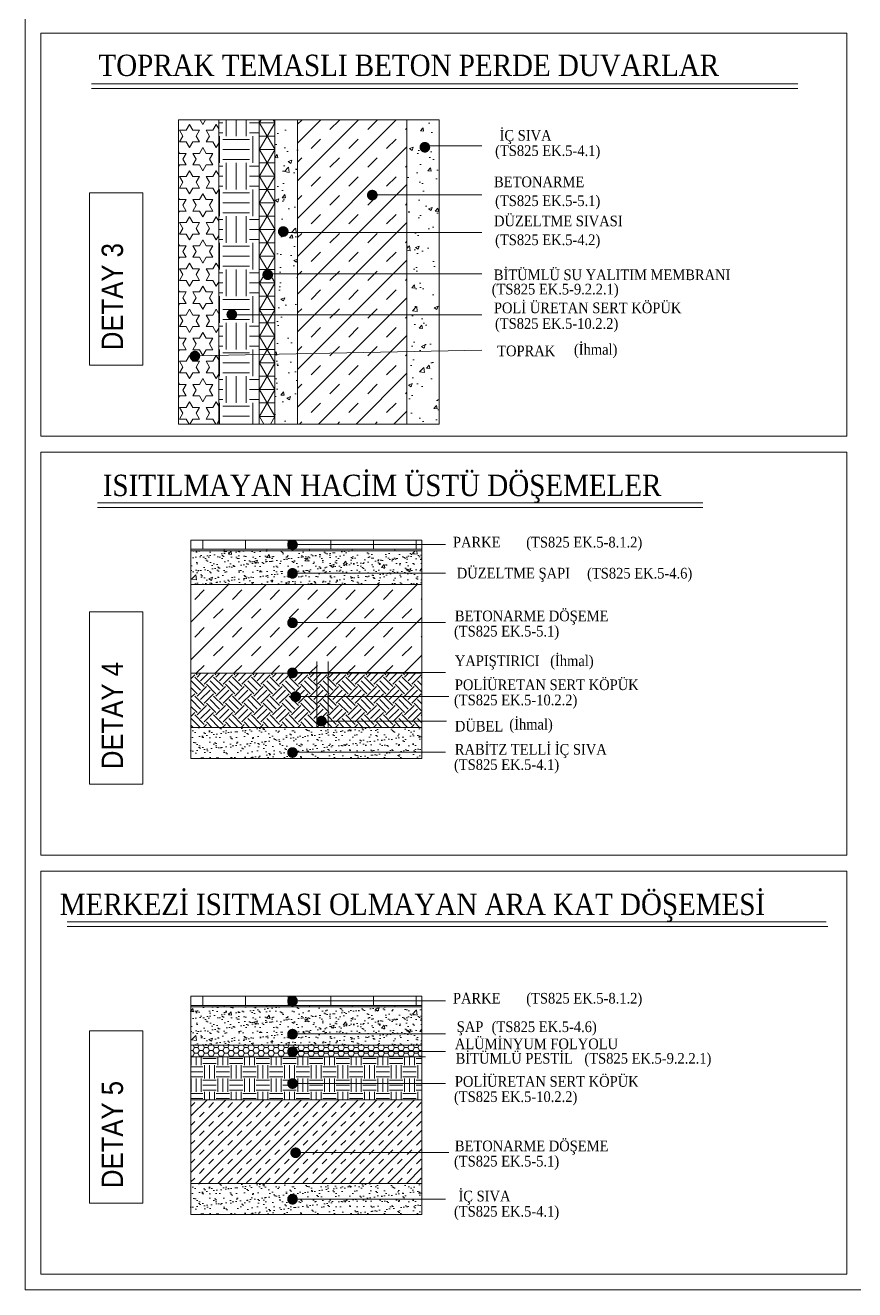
# Model space of a CAD drawing. Header units: millimetres. Extents: x 35860 to 71103, y -11298 to -8385.
# Drawn here: x 69505 to 70304, y -11298 to -10080 of the extents above; entities that cross this region are included whole.
import ezdxf

# ---------------------------------------------------------------- set-up
doc = ezdxf.new("R2010")
doc.units = ezdxf.units.MM
doc.header["$MEASUREMENT"] = 0
doc.layers.add('02', color=2, linetype='Continuous', lineweight=20)
doc.styles.add('T', font='')
doc.styles.get('T').set_extended_font_data('Times New Roman Tur')
pattern_1 = [(37.49999999999999, (44483.47110668337, -38707.44265348758), (-0.3238677520489284, 9.90637904362735), [0, -7.814776, 0, -8.74021, 0, -8.3546125]), (7.499999999999996, (44483.47110668337, -38707.44265348758), (9.098952974792965, 14.50949956516566), [0, -4.215865999999982, 0, -7.043580999999983, 0, -2.699182499999991]), (327.5, (44477.14730768337, -38707.44265348758), (16.01073755382296, 0.02909489194959557), [0, -2.57065, 0, -9.254340000000001, 0, -12.082055]), (317.5, (44477.14730768337, -38707.44265348758), (15.45539871208753, 4.512393381996453), [0, -1.285325, 0, -6.066733999999998, 0, -6.940754999999998])]
pattern_2 = [(49.99999999999996, (45649.84054969428, -38309.3330481617), (36.87649776805254, -3.226275515860161), [3.855974999999999, -42.41572499999998]), (355, (45649.84054969428, -38309.3330481617), (-7.133622315045169, 38.67245416991869), [3.08478, -33.93258]), (100.4513999999999, (45652.91359107812, -38309.60190421913), (29.74290284206299, 35.4461551759798), [3.277074388469974, -36.04781940425573]), (46.1842, (45649.84054969428, -38299.0504481617), (54.87006403299026, -8.509829083697804), [5.783962499999999, -63.62358749999999]), (96.63559999999998, (45654.41305456496, -38299.75960345449), (48.05381368037548, 50.0823220966044), [4.915611736943964, -54.07172046899956]), (351.1842, (45649.84054969428, -38299.0504481617), (48.05377458515517, 50.0823596293737), [4.627170000000001, -50.89887000000001]), (21, (45654.98184969428, -38301.6210981617), (30.68878227056647, -20.69984502577706), [3.855975, -42.415725]), (326.0000000000001, (45654.98184969428, -38301.6210981617), (12.50957116008428, 37.28213926599384), [3.084779999999999, -33.93257999999999]), (71.4514, (45657.53924711951, -38303.34608688098), (43.19836600326015, 16.58226042734878), [3.27707438847, -36.04781940425599]), (37.49999999999999, (45649.84054969428, -38309.3330481617), (0.6251746414278652, 17.11507170702921), [0, -33.521276, 0, -34.44671, 0, -34.0611125]), (7.499999999999996, (45649.84054969428, -38309.3330481617), (13.52519412851319, 20.27788934300778), [0, -19.63976599999993, 0, -32.75008099999987, 0, -12.98178249999997]), (327.5, (45638.37545069428, -38309.3330481617), (27.44541291093207, -1.159613620479668), [0, -12.85325, 0, -40.10214, 0, -53.212455]), (317.5, (45633.23415069428, -38309.3330481617), (29.98335052440011, 5.146697456651445), [0, -16.70922499999999, 0, -26.63193399999999, 0, -37.78855499999999])]

msp = doc.modelspace()

# ---------------------------------------------------------------- hatches: boundary and pattern name
at = {"layer": '02'}
h = msp.add_hatch(dxfattribs=at)
h.set_pattern_fill('STARS', color=256, scale=51.413, style=0)
h.set_pattern_definition([(0, (45656.36533470846, -38309.3330481617), (0, 11.131241023963), [6.426625, -6.426625]), (59.99999999999999, (45656.36533470846, -38309.3330481617), (-9.639937502399466, 5.565620511981501), [6.426624999999999, -6.426624999999999]), (120, (45659.57864720847, -38303.76742762401), (-9.639937502399468, -5.565620511981497), [6.426624999999943, -6.426624999999943])])
h.paths.add_polyline_path([(69652.5390236552, -10463.77581563778), (69691.18133351443, -10463.77581563778), (69691.18133351443, -10170.74997563778), (69652.5390236552, -10170.74997563778)])
h = msp.add_hatch(dxfattribs=at)
h.set_pattern_fill('EARTH', color=256, scale=102.826, angle=90, style=0)
h.set_pattern_definition([(90, (45656.36533470846, -38309.3330481617), (-25.7065, 25.70649999999999), [25.70649999999999, -25.70649999999999]), (90, (45646.72539720847, -38309.3330481617), (-25.7065, 25.70649999999999), [25.70649999999999, -25.70649999999999]), (90, (45637.08545970846, -38309.3330481617), (-25.7065, 25.70649999999999), [25.70649999999999, -25.70649999999999]), (180, (45633.87214720847, -38306.1197356617), (-25.7065, -25.70649999999999), [25.7065, -25.7065]), (180, (45633.87214720847, -38296.4797981617), (-25.7065, -25.70649999999999), [25.7065, -25.7065]), (180, (45633.87214720847, -38286.8398606617), (-25.7065, -25.70649999999999), [25.7065, -25.7065])])
h.paths.add_polyline_path([(69730.20578056035, -10170.74997563778), (69691.18133351443, -10170.74997563778), (69691.18133351443, -10463.77581563778), (69730.20578056035, -10463.77581563778)])
h = msp.add_hatch(dxfattribs=at)
h.set_pattern_fill('NET3', color=256, scale=102.826, style=0)
h.set_pattern_definition([(0, (45649.84054969428, -38309.3330481617), (0, 12.85325), []), (59.99999999999999, (45649.84054969428, -38309.3330481617), (-11.13124102119234, 6.426625), []), (120, (45649.84054969428, -38309.3330481617), (-11.13124102119234, -6.426624999999996), [])])
h.paths.add_polyline_path([(69745.11382236166, -10170.74997563778), (69730.20578056035, -10170.74997563778), (69730.20578056035, -10463.77581563778), (69745.11382236166, -10463.77581563778)])
h = msp.add_hatch(dxfattribs=at)
h.set_pattern_fill('AR-CONC', color=256, scale=5.1413, style=0)
h.set_pattern_definition(pattern_2)
h.paths.add_polyline_path([(69745.11382236166, -10463.77581563778), (69767.05998090506, -10463.77581563778), (69767.05998090506, -10170.74997563778), (69745.11382236166, -10170.74997563778)])
h = msp.add_hatch(dxfattribs=at)
h.set_pattern_fill('TRANS', color=256, scale=102.826, angle=45, style=0)
h.set_pattern_definition([(45, (45649.84054969428, -38309.3330481617), (-18.17724047057198, 18.17724047057198), []), (45, (45640.75192945899, -38300.24442792642), (-18.17724047057198, 18.17724047057198), [12.85325, -12.85325])])
h.paths.add_polyline_path([(69872.51820192361, -10170.74997563778), (69767.05998090506, -10170.74997563778), (69767.05998090506, -10463.77581563778), (69872.51820192361, -10463.77581563778)])
h = msp.add_hatch(dxfattribs=at)
h.set_pattern_fill('AR-CONC', color=256, scale=5.1413, style=0)
h.set_pattern_definition(pattern_2)
h.paths.add_polyline_path([(69872.51820192361, -10463.77581563778), (69903.36600192363, -10463.77581563778), (69903.36600192363, -10170.74997563778), (69872.51820192361, -10170.74997563778)])
h = msp.add_hatch(dxfattribs=at)
h.set_pattern_fill('AR-BRSTD', color=256, scale=5.1413, style=0)
h.set_pattern_definition([(0, (44483.47110668337, -38707.44265348758), (0, 13.71184709999999), []), (90, (44483.47110668337, -38707.44265348758), (-20.5652, 13.7118471), [13.71184709999999, -13.71184709999999])])
h.paths.add_polyline_path([(69664.35289952249, -10575.56462271739), (69664.35289952249, -10585.84722271739), (69886.97026560281, -10585.84722271739), (69886.97026560281, -10575.56462271739)])
h = msp.add_hatch(dxfattribs=at)
h.set_pattern_fill('AR-CONC', color=256, scale=5.1413, style=0)
h.set_pattern_definition([(49.99999999999996, (44483.47110668337, -38707.44265348758), (36.87649776805254, -3.226275515860161), [3.855974999999999, -42.41572499999998]), (355, (44483.47110668337, -38707.44265348758), (-7.133622315045169, 38.67245416991869), [3.08478, -33.93258]), (100.4513999999999, (44486.54414806721, -38707.711509545), (29.74290284206299, 35.4461551759798), [3.277074388469982, -36.04781940425579]), (46.1842, (44483.47110668337, -38697.16005348758), (54.87006403299026, -8.509829083697804), [5.783962499999999, -63.62358749999999]), (96.63559999999998, (44488.04361155405, -38697.86920878037), (48.05381368037548, 50.0823220966044), [4.915611736943971, -54.07172046899968]), (351.1842, (44483.47110668337, -38697.16005348758), (48.05377458515517, 50.0823596293737), [4.627170000000001, -50.89887000000001]), (21, (44488.61240668337, -38699.73070348758), (30.68878227056647, -20.69984502577706), [3.855975, -42.415725]), (326.0000000000001, (44488.61240668337, -38699.73070348758), (12.50957116008428, 37.28213926599384), [3.084779999999999, -33.93257999999999]), (71.4514, (44491.1698041086, -38701.45569220686), (43.19836600326015, 16.58226042734878), [3.27707438847, -36.04781940425599]), (37.49999999999999, (44483.47110668337, -38707.44265348758), (0.6251746414278652, 17.11507170702921), [0, -33.521276, 0, -34.44671, 0, -34.0611125]), (7.499999999999996, (44483.47110668337, -38707.44265348758), (13.52519412851319, 20.27788934300778), [0, -19.63976599999993, 0, -32.75008099999986, 0, -12.98178249999996]), (327.5, (44472.00600768337, -38707.44265348758), (27.44541291093207, -1.159613620479668), [0, -12.85325, 0, -40.10214, 0, -53.212455]), (317.5, (44466.86470768337, -38707.44265348758), (29.98335052440011, 5.146697456651445), [0, -16.70922499999999, 0, -26.63193399999999, 0, -37.78855499999999])])
h.paths.add_polyline_path([(69664.35289952249, -10585.84722271739), (69664.35289952249, -10618.32997438122), (69886.97026560281, -10618.32997438122), (69886.97026560281, -10585.84722271739)])
h = msp.add_hatch(dxfattribs=at)
h.set_pattern_fill('AR-SAND', color=256, scale=5.1413, style=0)
h.set_pattern_definition(pattern_1)
h.paths.add_polyline_path([(69664.35289952249, -10585.84722271739), (69664.35289952249, -10618.32997438122), (69886.97026560281, -10618.32997438122), (69886.97026560281, -10585.84722271739)])
h = msp.add_hatch(dxfattribs=at)
h.set_pattern_fill('TRANS', color=256, scale=102.826, angle=45, style=0)
h.set_pattern_definition([(45, (44483.47110668337, -38707.44265348758), (-18.17724047057198, 18.17724047057198), []), (45, (44474.38248644808, -38698.35403325229), (-18.17724047057198, 18.17724047057198), [12.85325, -12.85325])])
h.paths.add_polyline_path([(69886.97026560281, -10703.93905721322), (69886.97026560282, -10618.32997438122), (69664.35289952249, -10618.32997438122), (69664.3528995225, -10703.93905721322)])
h = msp.add_hatch(dxfattribs=at)
h.set_pattern_fill('EARTH', color=256, scale=51.413, angle=45, style=0)
h.set_pattern_definition([(45, (44483.47110668337, -38707.44265348758), (1.141597927301064e-15, 18.17724047057198), [12.85325, -12.85325]), (45, (44480.06287409514, -38704.03442089935), (1.141597927301064e-15, 18.17724047057198), [12.85325, -12.85325]), (45, (44476.6546415069, -38700.62618831111), (1.141597927301064e-15, 18.17724047057198), [12.85325, -12.85325]), (135, (44476.6546415069, -38698.35403325229), (-18.17724047057198, 2.283195854602126e-15), [12.85325, -12.85325]), (135, (44480.06287409514, -38694.94580066406), (-18.17724047057198, 2.283195854602126e-15), [12.85325, -12.85325]), (135, (44483.47110668337, -38691.53756807583), (-18.17724047057198, 2.283195854602126e-15), [12.85325, -12.85325])])
h.paths.add_polyline_path([(69886.97026560281, -10755.98849661085), (69886.97026560281, -10703.93905721322), (69664.35289952249, -10703.93905721322), (69664.35289952249, -10755.98849661085)])
h = msp.add_hatch(dxfattribs=at)
h.set_pattern_fill('AR-SAND', color=256, scale=5.1413, style=0)
h.set_pattern_definition(pattern_1)
h.paths.add_polyline_path([(69886.97026560281, -10785.88978435525), (69886.97026560281, -10755.98849661085), (69664.35289952249, -10755.98849661085), (69664.35289952249, -10785.88978435525)])
h = msp.add_hatch(dxfattribs=at)
h.set_pattern_fill('AR-BRSTD', color=256, scale=5.1413, style=0)
h.set_pattern_definition([(0, (44483.47110668337, -39146.89224504939), (0, 13.71184709999999), []), (90, (44483.47110668337, -39146.89224504939), (-20.5652, 13.7118471), [13.71184709999999, -13.71184709999999])])
h.paths.add_polyline_path([(69664.35289952249, -11015.01421427921), (69664.35289952249, -11025.29681427921), (69886.97026560281, -11025.2968142792), (69886.97026560281, -11015.0142142792)])
h = msp.add_hatch(dxfattribs=at)
h.set_pattern_fill('AR-CONC', color=256, scale=5.1413, style=0)
h.set_pattern_definition([(49.99999999999996, (44483.47110668337, -39151.4104665436), (36.87649776805254, -3.226275515860161), [3.855974999999999, -42.41572499999998]), (355, (44483.47110668337, -39151.4104665436), (-7.133622315045169, 38.67245416991869), [3.08478, -33.93258]), (100.4513999999999, (44486.54414806721, -39151.67932260102), (29.74290284206299, 35.4461551759798), [3.277074388469977, -36.04781940425575]), (46.1842, (44483.47110668337, -39141.1278665436), (54.87006403299026, -8.509829083697804), [5.783962499999999, -63.62358749999999]), (96.63559999999998, (44488.04361155405, -39141.83702183639), (48.05381368037548, 50.0823220966044), [4.915611736943966, -54.07172046899961]), (351.1842, (44483.47110668337, -39141.1278665436), (48.05377458515517, 50.0823596293737), [4.627170000000001, -50.89887000000001]), (21, (44488.61240668337, -39143.6985165436), (30.68878227056647, -20.69984502577706), [3.855975, -42.415725]), (326.0000000000001, (44488.61240668337, -39143.6985165436), (12.50957116008428, 37.28213926599384), [3.084779999999999, -33.93257999999999]), (71.4514, (44491.1698041086, -39145.42350526288), (43.19836600326015, 16.58226042734878), [3.27707438847, -36.04781940425599]), (37.49999999999999, (44483.47110668337, -39151.4104665436), (0.6251746414278652, 17.11507170702921), [0, -33.521276, 0, -34.44671, 0, -34.0611125]), (7.499999999999996, (44483.47110668337, -39151.4104665436), (13.52519412851319, 20.27788934300778), [0, -19.63976599999993, 0, -32.75008099999985, 0, -12.98178249999996]), (327.5, (44472.00600768337, -39151.4104665436), (27.44541291093207, -1.159613620479668), [0, -12.85325, 0, -40.10214, 0, -53.212455]), (317.5, (44466.86470768337, -39151.4104665436), (29.98335052440011, 5.146697456651445), [0, -16.70922499999999, 0, -26.63193399999999, 0, -37.78855499999999])])
h.paths.add_polyline_path([(69664.35289952249, -11025.2968142792), (69664.35289952249, -11062.29778743724), (69886.97026560281, -11062.29778743724), (69886.97026560281, -11025.29681427921)])
h = msp.add_hatch(dxfattribs=at)
h.set_pattern_fill('AR-SAND', color=256, scale=5.1413, style=0)
h.set_pattern_definition([(37.49999999999999, (44483.47110668337, -39151.4104665436), (-0.3238677520489284, 9.90637904362735), [0, -7.814776, 0, -8.74021, 0, -8.3546125]), (7.499999999999996, (44483.47110668337, -39151.4104665436), (9.098952974792965, 14.50949956516566), [0, -4.215865999999981, 0, -7.043580999999982, 0, -2.699182499999991]), (327.5, (44477.14730768337, -39151.4104665436), (16.01073755382296, 0.02909489194959557), [0, -2.57065, 0, -9.254340000000001, 0, -12.082055]), (317.5, (44477.14730768337, -39151.4104665436), (15.45539871208753, 4.512393381996453), [0, -1.285325, 0, -6.066733999999998, 0, -6.940754999999998])])
h.paths.add_polyline_path([(69664.35289952249, -11025.29681427921), (69664.35289952249, -11062.29778743724), (69886.97026560281, -11062.29778743724), (69886.97026560281, -11025.29681427921)])
h = msp.add_hatch(dxfattribs=at)
h.set_pattern_fill('HONEY', color=256, scale=25.7065, style=0)
h.set_pattern_definition([(0, (44483.47110668337, -39151.4104665436), (4.81996875, 2.782810243137499), [3.2133125, -6.426625]), (120, (44483.47110668337, -39151.4104665436), (-4.819968739468624, 2.782810261378376), [3.213312499999975, -6.42662499999995]), (59.99999999999999, (44483.47110668337, -39151.4104665436), (1.053137573060747e-08, 5.565620504515874), [-6.426624999999999, 3.213312499999999])])
h.paths.add_polyline_path([(69664.35289952249, -11062.29778743725), (69664.35289952249, -11073.3015169737), (69886.97026560281, -11073.3015169737), (69886.97026560281, -11062.29778743724)])
h = msp.add_hatch(dxfattribs=at)
h.set_pattern_fill('EARTH', color=256, scale=51.413, style=0)
h.set_pattern_definition([(0, (44483.47110668337, -39151.4104665436), (12.85325, 12.85325), [12.85325, -12.85325]), (0, (44483.47110668337, -39146.5904977936), (12.85325, 12.85325), [12.85325, -12.85325]), (0, (44483.47110668337, -39141.7705290436), (12.85325, 12.85325), [12.85325, -12.85325]), (90, (44485.07776293337, -39140.1638727936), (-12.85325, 12.85325), [12.85325, -12.85325]), (90, (44489.89773168337, -39140.1638727936), (-12.85325, 12.85325), [12.85325, -12.85325]), (90, (44494.71770043337, -39140.1638727936), (-12.85325, 12.85325), [12.85325, -12.85325])])
h.paths.add_polyline_path([(69886.97026560281, -11114.77325232998), (69886.97026560281, -11073.3015169737), (69664.35289952249, -11073.3015169737), (69664.35289952249, -11114.77325232998)])
h = msp.add_hatch(dxfattribs=at)
h.set_pattern_fill('TRANS', color=256, scale=51.413, angle=45, style=0)
h.set_pattern_definition([(45, (44483.47110668337, -39146.89224504939), (-9.088620235285992, 9.088620235285989), []), (45, (44478.92679656573, -39142.34793493175), (-9.088620235285992, 9.088620235285989), [6.426625, -6.426625])])
h.paths.add_polyline_path([(69886.97026560281, -11195.43808817267), (69886.97026560281, -11114.77325232998), (69664.35289952249, -11114.77325232998), (69664.35289952249, -11195.43808817267)])
h = msp.add_hatch(dxfattribs=at)
h.set_pattern_fill('AR-SAND', color=256, scale=5.1413, style=0)
h.set_pattern_definition([(37.49999999999999, (44483.47110668337, -39146.89224504939), (-0.3238677520489284, 9.90637904362735), [0, -7.814776, 0, -8.74021, 0, -8.3546125]), (7.499999999999996, (44483.47110668337, -39146.89224504939), (9.098952974792965, 14.50949956516566), [0, -4.215865999999981, 0, -7.043580999999982, 0, -2.699182499999991]), (327.5, (44477.14730768337, -39146.89224504939), (16.01073755382296, 0.02909489194959557), [0, -2.57065, 0, -9.254340000000001, 0, -12.082055]), (317.5, (44477.14730768337, -39146.89224504939), (15.45539871208753, 4.512393381996453), [0, -1.285325, 0, -6.066733999999998, 0, -6.940754999999998])])
h.paths.add_polyline_path([(69886.97026560281, -11225.33937591706), (69886.97026560281, -11195.43808817266), (69664.35289952249, -11195.43808817266), (69664.35289952249, -11225.33937591706)])

# ---------------------------------------------------------------- linework, layer by layer
for p, q in [((70249.12779751031, -10136.05000897957), (69568.56147413448, -10136.05000897957)), ((70249.12779751031, -10140.51682217135), (69568.56147413448, -10140.51682217135)), ((69903.36600192363, -10170.74997563778), (69652.5390236552, -10170.74997563778)), ((69652.5390236552, -10170.74997563778), (69652.5390236552, -10463.77581563778)), ((69691.18133351443, -10170.74997563778), (69691.18133351443, -10463.77581563778)), ((69730.20578056035, -10170.74997563778), (69730.20578056035, -10463.77581563778)), ((69745.11382236166, -10170.74997563778), (69745.11382236166, -10463.77581563778)), ((69767.05998090506, -10170.74997563778), (69767.05998090506, -10463.77581563778)), ((69872.51820192361, -10170.74997563778), (69872.51820192361, -10463.77581563778)), ((69903.36600192363, -10170.74997563778), (69903.36600192363, -10463.77581563778)), ((69889.95580294542, -10195.66558545226), (69944.75603974488, -10195.66558545226)), ((69839.10818520027, -10243.00934045568), (69944.75603974488, -10243.00934045568)), ((69749.49068982751, -10279.14189600052), (69944.75603974488, -10279.14189600183)), ((69735.2330286198, -10318.900869373), (69944.75603974488, -10318.90086937299)), ((69699.46506422016, -10358.57948078021), (69944.75603974488, -10358.57948078021)), ((69668.18174484358, -10398.12170642105), (69944.75603974488, -10392.54321956375)), ((69903.36600192363, -10463.77581563778), (69652.5390236552, -10463.77581563778)), ((70157.57279053457, -10539.70897782847), (69574.39863608927, -10539.70897782847)), ((70157.57279053457, -10544.17579102026), (69574.39863608927, -10544.17579102026)), ((69664.35289952249, -10575.56462271739), (69664.35289952249, -10785.88978435525)), ((69664.35289952249, -10575.56462271739), (69886.97026560281, -10575.56462271739)), ((69664.35289952249, -10585.84722271739), (69886.97026560281, -10585.84722271739)), ((69764.79489139916, -10579.96721081407), (69909.67143121414, -10579.96721081407)), ((69886.97026560281, -10575.56462271739), (69886.97026560281, -10785.88978435525)), ((69764.79489139916, -10607.39624001306), (69909.67143121414, -10607.39624001306)), ((69664.35289952249, -10618.32997438122), (69886.97026560281, -10618.32997438122)), ((69764.79489139916, -10655.03352998679), (69909.67143121414, -10655.03352998679)), ((69785.5503305473, -10692.64791327185), (69785.5503305473, -10755.98849661085)), ((69796.52185771121, -10692.64791327185), (69796.52185771121, -10755.98849661085)), ((69664.35289952249, -10703.93905721322), (69886.97026560281, -10703.93905721322)), ((69764.79489139916, -10703.29242393714), (69909.67143121413, -10703.29242393714)), ((69767.8100781849, -10726.23289992963), (69912.68661799989, -10726.23289992963)), ((69664.35289952249, -10755.98849661085), (69886.97026560281, -10755.98849661085)), ((69787.58272214339, -10749.99266571782), (69910.53656998002, -10749.99266571782)), ((69764.79489139916, -10780.04148121167), (69909.67143121414, -10780.04148121167)), ((69664.35289952249, -10785.88978435525), (69886.97026560281, -10785.88978435525)), ((70276.41122399035, -10943.36794667737), (69545.0144124554, -10943.36794667737)), ((70277.91875940502, -10947.83475986916), (69545.0144124554, -10947.83475986916)), ((69664.35289952249, -11015.0142142792), (69664.35289952249, -11225.33937591706)), ((69664.35289952249, -11015.0142142792), (69886.97026560281, -11015.0142142792)), ((69664.35289952249, -11025.29681427921), (69886.97026560281, -11025.29681427921)), ((69764.79489139916, -11019.41680237589), (69909.67143121414, -11019.41680237589)), ((69886.97026560281, -11015.0142142792), (69886.97026560281, -11225.33937591706)), ((69764.79489139916, -11051.36405306908), (69909.67143121414, -11051.36405306908)), ((69664.35289952249, -11062.29778743724), (69886.97026560281, -11062.29778743724)), ((69890.23417855724, -11073.3015169737), (69664.35289952249, -11073.3015169737)), ((69764.79489139916, -11068.40788314977), (69909.67143121414, -11068.40788314977)), ((69764.79489139916, -11099.00134304282), (69909.67143121414, -11099.00134304282)), ((69664.35289952249, -11114.77325232998), (69886.97026560281, -11114.77325232998)), ((69767.8100781849, -11165.68249149144), (69912.68661799989, -11165.68249149144)), ((69664.35289952249, -11195.43808817266), (69886.97026560281, -11195.43808817266)), ((69764.79489139916, -11210.45463125082), (69909.67143121414, -11210.45463125082)), ((69664.35289952249, -11225.33937591706), (69886.97026560281, -11225.33937591706))]:
    msp.add_line(p, q, dxfattribs=at)
for points in [[(69504.79829909415, -9264.826127679582), (71102.89479909415, -9264.826127679582), (71102.89479909415, -11297.82612767958), (69504.79829909415, -11297.82612767958)], [(69519.79829909415, -10087.27312113288), (70296.13459909416, -10087.27312113288), (70296.13459909416, -10475.50818998178), (69519.79829909415, -10475.50818998178)], [(69566.50300546203, -10240.94043530874), (69617.91600546203, -10240.94043530874), (69617.91600546203, -10407.12432277027), (69566.50300546203, -10407.12432277027)], [(69519.79829909415, -10490.93208998178), (70296.13459909416, -10490.93208998178), (70296.13459909416, -10879.16715883068), (69519.79829909415, -10879.16715883068)], [(69566.50300546203, -10644.59940415764), (69617.91600546203, -10644.59940415764), (69617.91600546203, -10810.78329161917), (69566.50300546203, -10810.78329161917)], [(69519.79829909415, -10894.59105883068), (70296.13459909416, -10894.59105883068), (70296.13459909416, -11282.82612767958), (69519.79829909415, -11282.82612767958)], [(69566.50300546203, -11048.25837300654), (69617.91600546203, -11048.25837300654), (69617.91600546203, -11214.44226046807), (69566.50300546203, -11214.44226046807)]]:
    msp.add_lwpolyline(points, close=True, dxfattribs=at)
at = {"layer": '02', "const_width": 5.1413}
for points in [[(69887.15559512058, -10197.07839781601, -1), (69892.29689512058, -10197.07839781601, -0.9999999999999998)], [(69836.53753520026, -10243.18622705156, -1), (69841.67883520025, -10243.18622705156, -0.9999999999999998)], [(69750.76999746873, -10278.2656993975, -1), (69755.91129746872, -10278.2656993975, -0.9999999999999998)], [(69735.7739951722, -10319.88089043727, -1), (69740.91529517219, -10319.88089043727, -0.9999999999999998)], [(69701.17954983143, -10358.23826981627, -1), (69706.32084983142, -10358.23826981627, -0.9999999999999998)], [(69665.61109484357, -10398.29859301694, -1), (69670.75239484357, -10398.29859301694, -0.9999999999999998)], [(69759.66321811258, -10580.18947450461, 0.9999999999999999), (69764.80451811259, -10580.18947450461, 1.000000000000001)], [(69759.66321811258, -10607.6185037036, 0.9999999999999999), (69764.80451811259, -10607.6185037036, 1.000000000000001)], [(69759.66321811258, -10655.25579367734, 0.9999999999999999), (69764.80451811259, -10655.25579367734, 1.000000000000001)], [(69759.66321811256, -10703.51468762768, 0.9999999999999999), (69764.80451811258, -10703.51468762768, 1.000000000000001)], [(69762.67840489832, -10726.45516362016, 0.9999999999999999), (69767.81970489834, -10726.45516362016, 1.000000000000001)], [(69787.58272214339, -10749.99266571781, 0.9999999999999999), (69792.7240221434, -10749.99266571781, 1.000000000000001)], [(69759.66321811258, -10780.26374490221, 0.9999999999999999), (69764.80451811259, -10780.26374490221, 1.000000000000001)], [(69759.66321811258, -11019.63906606643, 0.9999999999999998), (69764.80451811259, -11019.63906606643, 1)], [(69759.66321811258, -11051.58631675963, 0.9999999999999998), (69764.80451811259, -11051.58631675963, 1)], [(69759.66321811258, -11068.63014684031, 0.9999999999999998), (69764.80451811259, -11068.63014684031, 1)], [(69759.66321811258, -11099.22360673336, 0.9999999999999998), (69764.80451811259, -11099.22360673336, 1)], [(69762.67840489832, -11165.90475518198, 0.9999999999999998), (69767.81970489834, -11165.90475518198, 1.000000000000001)], [(69759.66321811258, -11210.67689494136, 0.9999999999999998), (69764.80451811259, -11210.67689494136, 1.000000000000001)]]:
    msp.add_lwpolyline(points, format="xyb", close=True, dxfattribs=at)

# ---------------------------------------------------------------- texts
at = {"layer": '02', "style": 'T', "width": 0.9}
for s, height, p in [('TOPRAK TEMASLI BETON PERDE DUVARLAR', 20.5652, (69575.3011781466, -10128.4185878803)), ('İÇ SIVA', 10.2826, (69961.73322137997, -10190.73898174387)), ('(TS825 EK.5-4.1)', 10.2826, (69957.40929521782, -10205.48662643269)), ('BETONARME', 10.2826, (69956.38103521783, -10235.57130374327)), ('(TS825 EK.5-5.1)', 10.2826, (69957.40929521782, -10253.74035748986)), ('DÜZELTME SIVASI', 10.2826, (69956.38103521783, -10273.22314317673)), ('(TS825 EK.5-4.2)', 10.2826, (69957.40929521782, -10291.39219692333)), ('BİTÜMLÜ SU YALITIM MEMBRANI', 10.2826, (69956.13963780842, -10325.11288879375)), ('(TS825 EK.5-9.2.2.1)', 10.2826, (69954.15282845874, -10338.90615636608)), ('POLİ ÜRETAN SERT KÖPÜK', 10.2826, (69956.26033774513, -10356.95550137349)), ('(TS825 EK.5-10.2.2)', 10.2826, (69957.28859774514, -10372.03977512009)), ('TOPRAK', 10.2826, (69959.39610604718, -10398.3897940055)), ('(İhmal)', 10.2826, (70033.33258359022, -10396.96383713141)), ('ISITILMAYAN HACİM ÜSTÜ DÖŞEMELER', 20.5652, (69579.49840194455, -10533.12517458155)), ('PARKE', 10.2826, (69916.80408553423, -10582.6268965364)), ('(TS825 EK.5-8.1.2)', 10.2826, (69987.37445254855, -10582.69227505214)), ('DÜZELTME ŞAPI', 10.2826, (69920.46531378588, -10612.5442887581)), ('(TS825 EK.5-4.6)', 10.2826, (70046.01803654482, -10612.60966727384)), ('BETONARME DÖŞEME', 10.2826, (69918.63469966006, -10653.76883045921)), ('(TS825 EK.5-5.1)', 10.2826, (69917.8196339545, -10668.46492727936)), ('(İhmal)', 10.2826, (70010.45613904811, -10696.98946341737)), ('YAPIŞTIRICI', 10.2826, (69918.63469966006, -10696.98946341737)), ('POLİÜRETAN SERT KÖPÜK', 10.2826, (69918.63469966006, -10720.07381060308)), ('(TS825 EK.5-10.2.2)', 10.2826, (69917.8196339545, -10734.76990742323)), ('DÜBEL', 10.2826, (69918.63469966006, -10760.00366108424)), ('(İhmal)', 10.2826, (69971.10409465211, -10758.14442615148)), ('RABİTZ TELLİ İÇ SIVA', 10.2826, (69918.63469966006, -10782.3248479015)), ('(TS825 EK.5-4.1)', 10.2826, (69917.8196339545, -10797.02094472165)), ('MERKEZİ ISITMASI OLMAYAN ARA KAT DÖŞEMESİ', 20.5652, (69538.05390238533, -10936.78414343045)), ('PARKE', 10.2826, (69916.80408553423, -11022.07648809821)), ('(TS825 EK.5-8.1.2)', 10.2826, (69987.37445254855, -11022.14186661395)), ('ŞAP', 10.2826, (69920.46531378588, -11049.52237594843)), ('(TS825 EK.5-4.6)', 10.2826, (69954.05842060194, -11049.58775446416)), ('ALÜMİNYUM FOLYOLU', 10.2826, (69918.63469966006, -11066.07477122714)), ('BİTÜMLÜ PESTİL', 10.2826, (69919.41208871333, -11080.0542244243)), ('(TS825 EK.5-9.2.2.1)', 10.2826, (70043.45823318578, -11080.02460137821)), ('POLİÜRETAN SERT KÖPÜK', 10.2826, (69918.63469966006, -11102.29260780903)), ('(TS825 EK.5-10.2.2)', 10.2826, (69917.8196339545, -11116.98870462919)), ('BETONARME DÖŞEME', 10.2826, (69918.63469966006, -11164.41779196385)), ('(TS825 EK.5-5.1)', 10.2826, (69917.8196339545, -11179.11388878401)), (' İÇ SIVA', 10.2826, (69918.63469966006, -11212.73799794065)), ('(TS825 EK.5-4.1)', 10.2826, (69917.8196339545, -11227.43409476081))]:
    msp.add_text(s, height=height, dxfattribs=at).set_placement(p)
at = {"layer": '02', "width": 0.9}
for s, p in [('DETAY 3', (69598.91541409973, -10392.55979540295)), ('DETAY 4', (69598.91541409973, -10796.21876425185)), ('DETAY 5', (69598.91541409973, -11199.87773310075))]:
    msp.add_text(s, height=20.5652, rotation=90, dxfattribs=at).set_placement(p)

doc.saveas('drawing.dxf')
